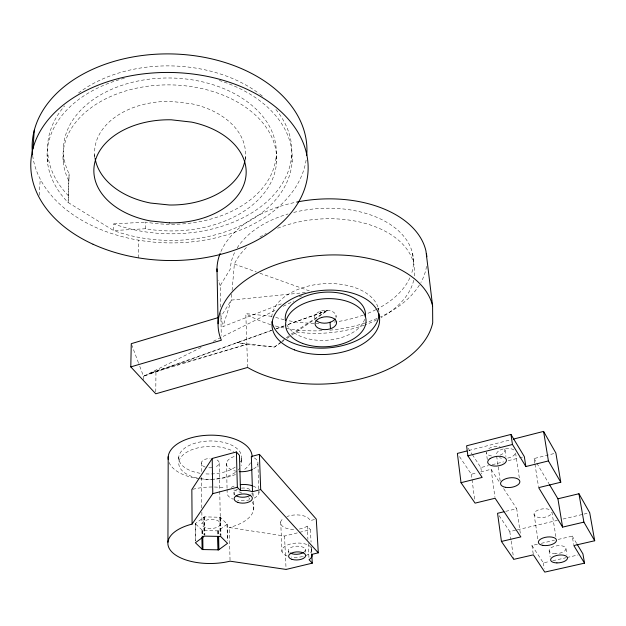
<?xml version="1.0" encoding="UTF-8"?>
<svg xmlns="http://www.w3.org/2000/svg" width="626" height="626" viewBox="0 0 626 626"><rect width="100%" height="100%" fill="white"/><g stroke="black" fill="none" stroke-linecap="round" stroke-linejoin="round"><path stroke-width="0.47" stroke-dasharray="3.13 2.35" d="M155.78 391.892L155.968 370.897L246.832 344.355L274.399 347.101L281.551 342.172M145.381 228.748L145.482 222.113A106.49 73.148 1.1 0 0 276.207 155.444L276.559 162.126A106.858 73.015 1.1 0 1 145.381 228.748L113.611 230.556L68.124 202.511L69.103 173.832A106.49 73.148 1.1 0 1 154.622 78.586A106.49 73.148 1.1 0 1 276.207 155.444M143.456 379.685L143.503 376.296L138.753 363.643M138.456 257.873L138.769 240.188M124.386 78.258A122.579 83.798 1.1 0 0 68.124 202.511L69.103 173.832M275.909 109.511A122.156 83.947 1.1 0 1 257.81 208.896A122.156 83.947 1.1 0 1 113.807 223.92L113.611 230.556A122.579 83.798 1.1 0 0 280.237 193.872A122.579 83.798 1.1 0 0 219.311 80.48M94.471 157.658L94.628 153.824M63.226 161.946L63.609 155.154M47.474 161.931L47.912 155.138M39.164 195.312L40.26 179.122M231.769 294.267L231.268 300.112L222.934 326.639L282.052 303.563M232.105 290.378L234.359 264.094A92.147 57.076 -4.2 0 1 247.497 246.519M195.406 541.067L195.226 523.641L204.632 516.865L220.227 517.272L227.097 524.032L227.481 540.473M227.121 524.275L218.106 530.856L202.714 530.652L195.226 523.641M220.673 307.069L220.211 285.675L230.438 268.804A91.693 57.295 -4.2 0 1 235.266 251.237M281.27 341.773L274.399 347.101L237.058 342.579L246.832 344.355L149.802 373.573L271.825 330.231M282.036 341.178L290.441 334.66M291.2 334.073L327.625 310.41L287.373 324.706M282.342 341.624L283.93 340.528M287.107 338.337L291.082 335.599M291.88 335.051L327.625 310.41L285.276 325.567M271.473 330.505L143.503 376.296L201.149 347.422M213.372 341.295L276.262 309.784M283.249 306.286L293.727 301.036M143.503 376.296L155.968 370.897M299.338 296.818L302.061 295.754M276.074 328.861L284.36 325.896M276.395 328.603L283.711 326.005M468.749 450.509L510.425 439.867M472.403 454.672L480.854 467.559L488.413 465.658M492.2 464.711L503.539 461.863M508.265 460.673L518.664 458.06M519.611 457.825L522.444 457.113M459.531 456.62L471.347 474.242L476.989 472.826M480.752 471.887L491.097 469.304L499.454 482.169M534.807 463.24L534.064 458.553L555.888 453.091M314.487 519.541L310.026 520.652A14.789 7.254 -2.9 0 0 286.951 516.552M230.039 560.215L229.28 527.507L284.533 536.044L310.355 529.674L311.067 542.116M505.761 511.332L516.708 508.703L520.433 534.08M499.141 515.691L509.799 531.584L516.458 530.011M517.412 529.792L557.367 520.362M563.079 519.017L583.056 514.306M584.011 514.079L589.715 512.733M533.227 553.916L531.959 545.496L537.577 544.197M541.326 543.329L554.448 540.285M558.196 539.416L572.25 536.161L573.674 544.612M531.959 545.496L543.352 562.884L549.01 561.592M552.774 560.74L565.967 557.735M566.906 557.523L578.213 554.949M305.332 292.538L231.268 300.112L220.876 316.795L222.934 326.639M113.807 223.92L145.482 222.113M247.599 367.462L245.815 313.626L272.02 316.341M234.359 264.094L256.3 271.927M259.954 273.233L312.069 291.849M299.377 529.033A14.789 7.254 -2.9 0 0 307.17 526.13L310.355 529.674M468.178 448.232L471.879 453.866M503.64 488.601L516.708 508.703M572.164 536.012L576.616 543.407M534.064 458.553L548.971 483.702M131.609 344.59L138.416 362.744M565.982 548.752L566.906 554.346M555.88 536.568L551.944 512.225A9.014 4.304 -7.5 0 1 539.995 517.561A9.014 4.304 -7.5 0 1 536.075 511.121A9.014 4.304 -7.5 0 1 550.7 510.19M549.127 550.528L550.152 557.046M534.956 464.179L538.501 486.692M543.352 562.884L544.213 568.416M534.033 514.157L538.07 540.363M519.306 477.818L515.488 452.379A9.593 4.906 -7.4 0 1 507.091 458.216M505.025 450.211L505.941 456.542M509.799 531.584L511.027 540.207M511.168 541.161L513.758 559.354M500.166 480.893L496.441 454.523A9.593 4.906 -7.4 0 1 503.194 448.959A9.593 4.906 -7.4 0 1 514.079 450.055M491.097 469.304L494.963 497.287M487.31 459.554L486.316 452.316A9.413 4.836 -7.2 0 0 492.811 456.143M480.854 467.559L481.691 473.835M471.347 474.242L474.711 500.237M412.534 253.287L413.716 263.616M378.284 308.133L378.464 309.98M335.998 315.457L336.139 317.304M320.653 311.216L320.966 315.833M291.669 155.404L292.06 162.142M311.638 548.666L311.967 554.346M311.341 546.897L311.732 553.595M307.17 526.13L307.929 539.604M308.149 543.454L309.064 559.707M305.253 549.346L305.41 552.187M288.406 551.154L288.492 553.048M284.533 536.044L286.09 569.433M280.698 521.959L282.036 551.842M257.904 463.897L258.961 492.998M245.423 156.711L245.525 159.567M253.076 493.437L253.178 496.324M253.334 501.144L253.632 509.807M252.2 495.385L252.121 492.85A9.093 4.617 -1.8 0 1 251.589 494.039M241.409 458.522L241.566 463.882M234.007 492.451L234.077 494.986M226.495 463.138L227.058 488.413M227.081 489.383L227.144 492.302A15.979 8.107 -1.8 0 0 233.115 499.157M227.097 524.032L227.379 540.707M220.798 312.898L221.275 335.325M220.595 517.428L220.947 535.621M219.217 463.35L219.742 490.369M219.757 491.332L220.391 524.142A9.233 4.531 -1.2 0 1 205.97 527.757A9.233 4.531 -1.2 0 1 207.206 519.909A9.233 4.531 -1.2 0 1 220.391 524.142M220.227 517.272L220.579 535.473M219.789 517.17L220.133 535.371M218.513 530.723L218.599 535.465M218.106 530.856L218.192 535.606M217.645 530.942L217.731 535.684M204.632 516.865L204.866 535.081M204.162 516.951L204.389 535.16M203.755 517.092L203.974 535.3M202.714 530.652L202.769 535.402M202.276 530.551L202.339 536.255M201.282 462.919L201.392 472.575M201.447 477.403L201.799 508.32M201.846 512.185L201.979 523.774M201.908 530.402L201.971 536.099M195.32 523.406L195.469 540.59M178.801 456.996L178.809 462.379M68.484 195.805A122.156 83.947 1.1 0 1 64.634 105.911M78.508 93.024A122.156 83.947 1.1 0 1 259.133 93.61M259.931 94.213A122.156 83.947 1.1 0 1 263.812 97.327M306.114 160.092A137.43 94.495 1.1 0 1 167.979 242.88A137.43 94.495 1.1 0 1 32.615 155.123M68.743 180.585A106.858 73.015 1.1 0 1 154.536 85.48A106.858 73.015 1.1 0 1 276.559 162.165M245.087 159.575A75.472 51.801 1.1 0 0 191.564 103.767L171.328 101.412A75.472 51.801 1.1 0 0 94.949 157.431M501.481 458.209A9.593 4.906 -7.4 0 1 499.47 457.661M504.626 448.991A9.413 4.836 -7.2 0 1 503.922 452.762L502.506 453.928A9.413 4.836 -7.2 0 1 499.18 455.423M488.781 448.584A9.413 4.836 -7.2 0 1 500.057 446.534M241.213 459.594A31.464 16.464 -1.1 0 1 241.104 465.587M239.789 468.084A31.464 16.464 -1.1 0 1 238.146 470.063M235.353 472.419A31.464 16.464 -1.1 0 1 200.109 478.585M197.284 478.045A31.464 16.464 -1.1 0 1 184.78 453.521A31.464 16.464 -1.1 0 1 233.514 451.463M252.161 501.895A42.928 21.417 -1.2 0 1 229.28 527.507M192.698 489.305A42.928 21.417 -1.2 0 1 225.337 488.037M233.764 489.947A42.928 21.417 -1.2 0 1 243.138 493.789M248.655 497.662A42.928 21.417 -1.2 0 1 249.915 498.899M250.455 462.833A41.981 22.09 -1.1 0 1 244.445 469.516M235.486 474.524A41.981 22.09 -1.1 0 1 214.061 479.211M213.083 479.266A41.981 22.09 -1.1 0 1 200.453 478.898M199.506 478.78A41.981 22.09 -1.1 0 1 169.083 462.465M217.073 459.953A8.991 4.703 -1.1 0 1 214.162 467.293M211.94 467.708A8.991 4.703 -1.1 0 1 208.067 467.7M205.226 467.082A8.991 4.703 -1.1 0 1 201.635 461.886A8.991 4.703 -1.1 0 1 210.117 458.404M200.046 473.264A31.394 16.519 -1.1 0 1 180.319 452.731A31.394 16.519 -1.1 0 1 219.64 441.612A31.394 16.519 -1.1 0 1 240.149 461.918M235.212 467.082A31.394 16.519 -1.1 0 1 204.397 473.796M293.672 529.471A14.789 7.254 -2.9 0 1 283.484 518.336M254.375 457.927A15.775 8.248 -1.8 0 1 253.029 469.21M236.839 471.331A15.775 8.248 -1.8 0 1 226.455 464.179A15.775 8.248 -1.8 0 1 235.525 456.127M289.016 552.148A8.521 4.053 -2.8 0 1 292.146 547.022A8.521 4.053 -2.8 0 1 303.031 547.218A8.521 4.053 -2.8 0 1 303.626 552.414M287.17 556.013A14.969 7.121 -2.8 0 1 286.794 545.293A14.969 7.121 -2.8 0 1 309.158 545.692A14.969 7.121 -2.8 0 1 303.555 556.303M302.679 556.53A14.969 7.121 -2.8 0 1 291.317 557.03M234.836 494.783A9.093 4.617 -1.8 0 1 239.226 488.538M241.503 488.116A9.093 4.617 -1.8 0 1 250.071 489.516M258.984 491.582A15.979 8.107 -1.8 0 1 253.24 498.593M249.735 499.791A15.979 8.107 -1.8 0 1 237.622 500.33M231.252 487.404A15.979 8.107 -1.8 0 1 236.299 485.393M253.154 486.058A15.979 8.107 -1.8 0 1 257.607 488.89M293.719 212.425A91.693 57.295 -4.2 0 1 383.699 220.571A91.693 57.295 -4.2 0 1 411.243 274.407M409.842 277.874A91.693 57.295 -4.2 0 1 376.695 309.283M375.85 309.706A91.693 57.295 -4.2 0 1 367.024 313.673M363.338 315.074A91.693 57.295 -4.2 0 1 338.807 321.396M336.952 321.686A91.693 57.295 -4.2 0 1 334.135 322.077M318.908 323.243A91.693 57.295 -4.2 0 1 316.083 323.282M314.119 323.282A91.693 57.295 -4.2 0 1 287.85 320.543M284.008 319.683A91.693 57.295 -4.2 0 1 272.991 316.443M237.168 247.959A91.693 57.295 -4.2 0 1 288.023 213.975M426.502 266.355A105.168 65.746 -4.2 0 1 420.907 282.443M419.412 284.994A105.168 65.746 -4.2 0 1 380.545 316.866M377.001 318.462A105.168 65.746 -4.2 0 1 365.928 322.68M365.06 322.969A105.168 65.746 -4.2 0 1 328.736 330.27M321.975 330.716A105.168 65.746 -4.2 0 1 274.321 325.692M270.62 324.62A105.168 65.746 -4.2 0 1 245.815 313.626M220.211 285.675A105.168 65.746 -4.2 0 1 218.364 280.205M220.947 251.488A105.168 65.746 -4.2 0 1 295.699 202.292M413.7 280.291A92.147 57.076 -4.2 0 1 380.952 317.64M376.805 319.823A92.147 57.076 -4.2 0 1 365.161 324.831M364.23 325.168A92.147 57.076 -4.2 0 1 294.259 331.702M259.954 237.074A92.147 57.076 -4.2 0 1 266.285 233.435M277.639 228.24A92.147 57.076 -4.2 0 1 373.714 226.15A92.147 57.076 -4.2 0 1 414.068 278.547M271.754 317.014A53.742 32.169 -4.1 0 1 325.168 283.641A53.742 32.169 -4.1 0 1 378.949 311.842M364.653 319.283A40.181 24.046 -4.1 0 1 326.318 340.294A40.181 24.046 -4.1 0 1 286.497 324.025M314.721 318.086A10.744 6.432 -4.1 0 1 318.814 311.936L321.248 310.973A10.744 6.432 -4.1 0 1 331.913 311.341A10.744 6.432 -4.1 0 1 335.974 317.139M555.418 553.627L553.392 553.447A8.49 3.881 -7.4 0 1 549.745 548.955A8.49 3.881 -7.4 0 1 559.699 545.629L561.741 545.809A8.49 3.881 -7.4 0 1 565.356 550.301A8.49 3.881 -7.4 0 1 555.418 553.627"/><path stroke-width="0.94" d="M167.932 542.226L168.198 456.737M296.661 202.088A105.168 65.746 -4.2 0 1 425.954 251.034L432.597 305.871L432.722 322.726A107.938 64.322 -4.1 0 1 359.301 379.231A107.938 64.322 -4.1 0 1 247.599 367.462L155.764 393.801L130.795 366.899L131.264 343.682L218.083 317.632M32.959 148.55L34.289 130.208M312.28 563.165L309.064 559.707A15.001 7.089 -2.8 0 0 311.967 554.346L318.305 552.821L260.698 489.579L252.521 491.692A16.018 8.075 -1.8 0 0 240.478 490.604L239.476 455.384L236.401 451.964L212.214 458.451L191.846 489.524L192.096 524.103A43.554 20.94 -1.2 0 0 172.236 552.328A43.554 20.94 -1.2 0 0 230.063 561.178L286.09 569.433L312.28 563.165L311.787 554.55M192.096 524.103L212.785 493.656L212.214 458.451M218.865 549.706L227.543 543.337L220.602 536.427L204.405 536.122L195.39 542.734L202.495 549.55L218.458 549.839L218.865 549.706L218.623 536.419M130.795 366.899L221.377 340.2A107.938 64.322 -4.1 0 1 305.277 257.239A107.938 64.322 -4.1 0 1 432.597 305.871M318.305 552.821L316.271 519.095L259.399 454.366L251.339 456.518L252.521 491.692M212.785 493.656L237.348 487.255L240.478 490.604M503.93 511.771L497.545 513.304L501.434 541.443L513.758 559.354L533.368 554.847L544.784 572.109L584.52 563.15L573.831 545.551L594.7 540.754L583.902 522.131L562.594 527.123L538.65 487.631L560.771 482.239L548.415 460.932L525.856 466.55L524.338 456.636L510.957 434.436L466.597 445.814L467.88 455.814L482.169 477.419L461.018 482.685L457.379 453.412L466.855 450.994M513.265 439.139L543.579 431.4L555.888 453.091L560.771 482.239M467.88 455.814L512.459 444.476L525.856 466.55M549.464 484.54L557.915 498.797L578.94 493.742L589.715 512.733L594.7 540.754M501.434 541.443L520.848 536.897L495.096 498.249L475.079 503.132L461.018 482.685M577.102 544.213L582.923 553.877L584.52 563.15M578.94 493.742L583.902 522.131M557.915 498.797L562.594 527.123M543.579 431.4L548.415 460.932M510.957 434.436L512.459 444.476M330.004 322.28L330.473 328.72M259.399 454.366L260.698 489.579M236.401 451.964L237.348 487.255M216.987 268.836L218.083 323.744M218.208 536.552L218.458 549.839M217.746 536.638L217.989 549.925M202.777 536.349L202.934 549.651M202.355 537.202L202.495 549.55M201.987 537.053L202.128 549.401M32.615 155.123A137.43 94.495 1.1 0 1 167.643 53.891A137.43 94.495 1.1 0 1 306.685 155.428M244.922 160.53A75.472 51.801 1.1 0 1 169.356 204.999L150.576 203.051A75.472 51.801 1.1 0 1 95.089 158.331M168.284 459.625A41.981 22.09 -1.1 0 1 208.568 435.211A41.981 22.09 -1.1 0 1 252.09 456.855M240.306 484.657A15.979 8.107 -1.8 0 1 252.317 485.76M252.262 469.578A15.775 8.248 -1.8 0 1 239.202 471.621M303.626 552.414A8.521 4.053 -2.8 0 1 290.159 553.016M250.486 495.127A9.093 4.617 -1.8 0 1 236.112 495.761M217.034 271.692A105.168 65.746 -4.2 0 1 220.188 253.287M426.486 253.866A105.168 65.746 -4.2 0 1 426.83 256.738M379.004 313.728A53.742 32.169 -4.1 0 1 327.875 347.923A53.742 32.169 -4.1 0 1 272.005 321.686M285.448 320.551A40.181 24.046 -4.1 0 1 325.129 292.178A40.181 24.046 -4.1 0 1 365.302 316.592M335.231 318.79A10.744 6.432 -4.1 0 1 331.835 321.568L329.409 322.507A10.744 6.432 -4.1 0 1 315.848 320.16M490.158 458.553L488.742 459.727A9.46 4.812 -7.2 0 0 491.629 465.642A9.46 4.812 -7.2 0 0 503.938 463.858L505.362 462.7A9.46 4.812 -7.2 0 0 502.522 456.737A9.46 4.812 -7.2 0 0 490.158 458.553M321.694 317.452L319.252 318.407A10.775 6.409 -4.1 0 0 316.482 326.827A10.775 6.409 -4.1 0 0 329.879 328.947L332.304 328.008A10.775 6.409 -4.1 0 0 335.145 319.565A10.775 6.409 -4.1 0 0 321.694 317.452M556.913 562.907L554.871 562.735A8.521 3.85 -7.4 0 1 551.224 558.275A8.521 3.85 -7.4 0 1 561.217 554.965L563.267 555.145A8.521 3.85 -7.4 0 1 566.89 559.605A8.521 3.85 -7.4 0 1 556.913 562.907M169.302 222.872L150.357 220.947A76.169 51.543 1 0 1 94.589 163.472A76.169 51.543 1 0 1 171.289 119.801L191.72 122.125A76.169 51.543 1 0 1 245.329 179.717A76.169 51.543 1 0 1 169.302 222.872M93.063 244.257A138.698 94.033 1 0 0 307.89 173.48A138.698 94.033 1 0 0 107.414 81.803A138.698 94.033 1 0 0 93.063 244.257M542.93 545.395A9.124 4.218 -7.4 0 0 556.483 540.308A9.124 4.218 -7.4 0 0 542.844 538.047A9.124 4.218 -7.4 0 0 542.93 545.395M505.597 487.333A9.711 4.82 -7.2 0 0 519.87 481.59A9.711 4.82 -7.2 0 0 505.182 478.976A9.711 4.82 -7.2 0 0 505.597 487.333M291.974 559.339A8.545 4.038 -2.8 0 0 305.582 556.084A8.545 4.038 -2.8 0 0 293.782 552.328A8.545 4.038 -2.8 0 0 291.974 559.339M237.958 502.42A9.116 4.601 -1.8 0 0 252.317 498.765A9.116 4.601 -1.8 0 0 239.445 494.454A9.116 4.601 -1.8 0 0 237.958 502.42M294.47 349.879A53.899 32.082 -4.1 0 0 379.364 322.977A53.899 32.082 -4.1 0 0 303.602 294.063A53.899 32.082 -4.1 0 0 294.47 349.879M302.608 343.416A40.299 23.984 -4.1 0 0 365.881 323.039A40.299 23.984 -4.1 0 0 308.939 301.685A40.299 23.984 -4.1 0 0 302.608 343.416"/></g></svg>
